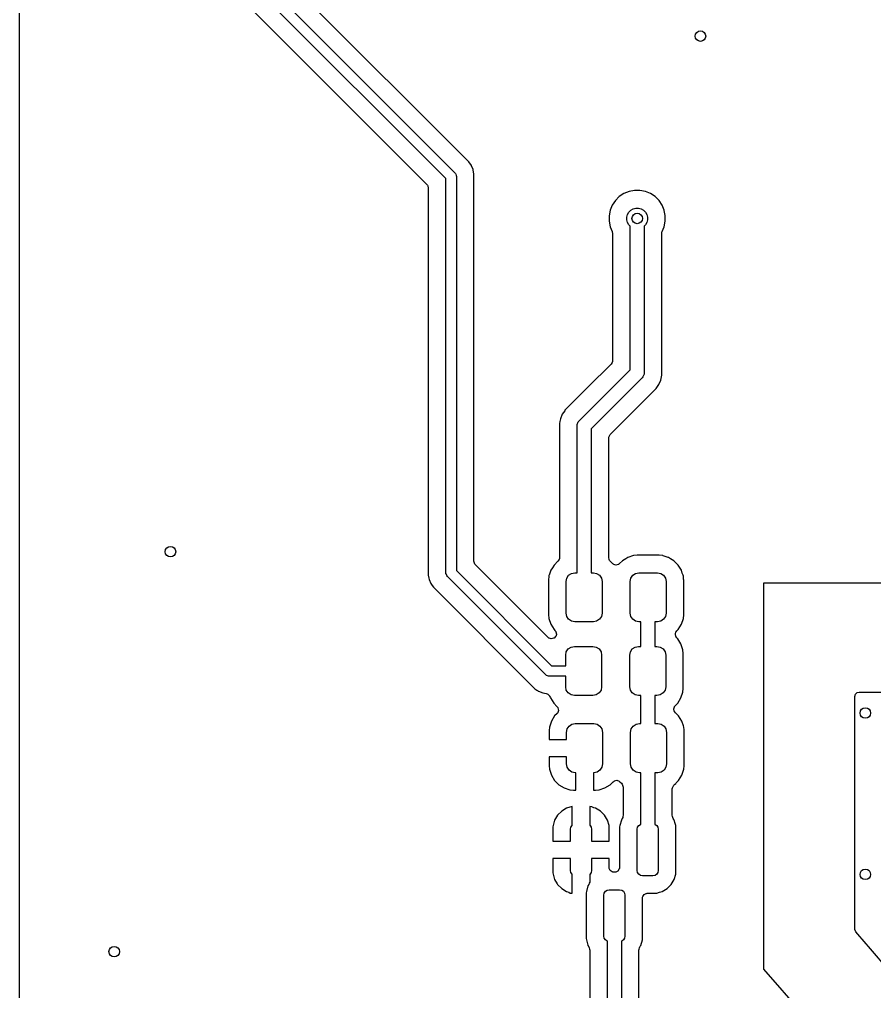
# Model space of a CAD drawing. Header units: inches. Extents: x -1.73 to 1.75, y 0.02 to 4.69.
# Drawn here: x -1.386 to -0.427, y 1.183 to 2.275 of the extents above; entities that cross this region are included whole.
import ezdxf

# ---------------------------------------------------------------- set-up
doc = ezdxf.new("R2010")
doc.units = ezdxf.units.IN
doc.header["$MEASUREMENT"] = 0
doc.layers.add('BLACK', color=250, linetype='CONTINUOUS')

msp = doc.modelspace()

# ---------------------------------------------------------------- linework, layer by layer
at = {"layer": 'BLACK', "linetype": 'CONTINUOUS'}
for p, q in [((-1.3858, 1.437), (-1.3858, 3.6822)), ((-0.8817, 2.1148), (-1.2441, 2.4772)), ((-1.2657, 2.471), (-0.8974, 2.1026)), ((-0.9075, 2.096), (-1.2758, 2.4643)), ((-1.2915, 2.4522), (-0.9291, 2.0897)), ((-0.8789, 2.1106), (-0.8817, 2.1148)), ((-0.8817, 2.1148), (-0.8817, 2.1148)), ((-0.8789, 2.1105), (-0.8789, 2.1106)), ((-0.8788, 2.1104), (-0.8789, 2.1105)), ((-0.877, 2.1061), (-0.8788, 2.1104)), ((-0.877, 2.1059), (-0.877, 2.1061)), ((-0.876, 2.1009), (-0.877, 2.1059)), ((-0.9075, 1.6535), (-0.9075, 2.096)), ((-0.8974, 2.1026), (-0.8967, 2.1017)), ((-0.8967, 2.1017), (-0.8963, 2.1008)), ((-0.8963, 2.1008), (-0.8958, 2.0996)), ((-0.8958, 2.0996), (-0.8957, 2.0984)), ((-0.8957, 2.0984), (-0.8957, 1.656)), ((-0.876, 1.6666), (-0.876, 2.1009)), ((-0.9291, 2.0897), (-0.9283, 2.0886)), ((-0.9283, 2.0886), (-0.9278, 2.0877)), ((-0.9278, 2.0877), (-0.9272, 2.0854)), ((-0.9272, 2.0854), (-0.9272, 1.651)), ((-0.713, 2.0757), (-0.7174, 2.0713)), ((-0.7078, 2.0791), (-0.713, 2.0757)), ((-0.713, 2.0757), (-0.713, 2.0757)), ((-0.713, 2.0757), (-0.713, 2.0757)), ((-0.7021, 2.0815), (-0.7078, 2.0791)), ((-0.7078, 2.0791), (-0.7078, 2.0791)), ((-0.7078, 2.0791), (-0.7078, 2.0791)), ((-0.696, 2.0827), (-0.7021, 2.0815)), ((-0.7021, 2.0815), (-0.7021, 2.0815)), ((-0.6898, 2.0827), (-0.696, 2.0827)), ((-0.696, 2.0827), (-0.696, 2.0827)), ((-0.696, 2.0827), (-0.696, 2.0827)), ((-0.6837, 2.0815), (-0.6898, 2.0827)), ((-0.6898, 2.0827), (-0.6898, 2.0827)), ((-0.6898, 2.0827), (-0.6898, 2.0827)), ((-0.678, 2.0791), (-0.6837, 2.0815)), ((-0.6837, 2.0815), (-0.6837, 2.0815)), ((-0.6728, 2.0757), (-0.678, 2.0791)), ((-0.678, 2.0791), (-0.678, 2.0791)), ((-0.678, 2.0791), (-0.678, 2.0791)), ((-0.678, 2.0791), (-0.678, 2.0791)), ((-0.678, 2.0791), (-0.678, 2.0791)), ((-0.6684, 2.0713), (-0.6728, 2.0757)), ((-0.6728, 2.0757), (-0.6728, 2.0757)), ((-0.6728, 2.0757), (-0.6728, 2.0757)), ((-0.7208, 2.0661), (-0.7232, 2.0604)), ((-0.7174, 2.0713), (-0.7208, 2.0661)), ((-0.7208, 2.0661), (-0.7208, 2.0661)), ((-0.7208, 2.0661), (-0.7208, 2.0661)), ((-0.7174, 2.0713), (-0.7174, 2.0713)), ((-0.7174, 2.0713), (-0.7174, 2.0713)), ((-0.6974, 2.0621), (-0.6945, 2.0629)), ((-0.6945, 2.0629), (-0.6914, 2.0629)), ((-0.6914, 2.0629), (-0.6884, 2.0621)), ((-0.665, 2.0661), (-0.6684, 2.0713)), ((-0.6684, 2.0713), (-0.6684, 2.0713)), ((-0.6684, 2.0713), (-0.6684, 2.0713)), ((-0.6626, 2.0604), (-0.665, 2.0661)), ((-0.665, 2.0661), (-0.665, 2.0661)), ((-0.7232, 2.0604), (-0.7244, 2.0543)), ((-0.7244, 2.0543), (-0.7244, 2.0543)), ((-0.7244, 2.0543), (-0.7244, 2.0481)), ((-0.7232, 2.0604), (-0.7232, 2.0604)), ((-0.7046, 2.0527), (-0.7038, 2.0557)), ((-0.7046, 2.0496), (-0.7046, 2.0527)), ((-0.7038, 2.0557), (-0.7023, 2.0584)), ((-0.7023, 2.0584), (-0.7001, 2.0606)), ((-0.7001, 2.0606), (-0.6974, 2.0621)), ((-0.6884, 2.0621), (-0.6857, 2.0606)), ((-0.6857, 2.0606), (-0.6835, 2.0584)), ((-0.6835, 2.0584), (-0.682, 2.0557)), ((-0.682, 2.0557), (-0.6812, 2.0527)), ((-0.6812, 2.0527), (-0.6812, 2.0496)), ((-0.6626, 2.0603), (-0.6626, 2.0604)), ((-0.6626, 2.0604), (-0.6626, 2.0604)), ((-0.6626, 2.0604), (-0.6626, 2.0604)), ((-0.6626, 2.0604), (-0.6626, 2.0604)), ((-0.6626, 2.0602), (-0.6626, 2.0603)), ((-0.6614, 2.0544), (-0.6626, 2.0602)), ((-0.6614, 2.0543), (-0.6614, 2.0544)), ((-0.6614, 2.0481), (-0.6614, 2.0543)), ((-0.7244, 2.0481), (-0.7244, 2.0481)), ((-0.7244, 2.0481), (-0.7244, 2.0481)), ((-0.7244, 2.0481), (-0.7232, 2.042)), ((-0.7232, 2.042), (-0.7232, 2.042)), ((-0.7232, 2.042), (-0.721, 2.0367)), ((-0.7038, 2.0467), (-0.7046, 2.0496)), ((-0.7023, 2.044), (-0.7038, 2.0467)), ((-0.7008, 2.0425), (-0.7023, 2.044)), ((-0.7008, 1.8812), (-0.7008, 2.0425)), ((-0.6835, 2.044), (-0.685, 2.0425)), ((-0.685, 2.0425), (-0.685, 1.878)), ((-0.682, 2.0467), (-0.6835, 2.044)), ((-0.6812, 2.0496), (-0.682, 2.0467)), ((-0.6648, 2.0367), (-0.6627, 2.0418)), ((-0.6627, 2.0418), (-0.6626, 2.0419)), ((-0.6626, 2.042), (-0.6614, 2.0481)), ((-0.6626, 2.0419), (-0.6626, 2.042)), ((-0.6626, 2.042), (-0.6626, 2.042)), ((-0.6626, 2.042), (-0.6626, 2.042)), ((-0.6614, 2.0481), (-0.6614, 2.0481)), ((-0.721, 2.0367), (-0.7208, 2.0358)), ((-0.7208, 2.0358), (-0.7206, 2.0349)), ((-0.7206, 2.0349), (-0.7205, 2.034)), ((-0.7205, 2.034), (-0.7205, 1.8921)), ((-0.6653, 2.034), (-0.6652, 2.0349)), ((-0.6653, 1.8807), (-0.6653, 2.034)), ((-0.6652, 2.0349), (-0.6651, 2.0358)), ((-0.6651, 2.0358), (-0.6648, 2.0367)), ((-0.7222, 1.8877), (-0.7481, 1.8618)), ((-0.721, 1.8897), (-0.7222, 1.8877)), ((-0.7207, 1.8907), (-0.721, 1.8897)), ((-0.7205, 1.8921), (-0.7207, 1.8907)), ((-0.758, 1.824), (-0.7008, 1.8812)), ((-0.685, 1.878), (-0.6852, 1.8764)), ((-0.6653, 1.8752), (-0.6653, 1.8807)), ((-0.6873, 1.8724), (-0.7446, 1.8151)), ((-0.6864, 1.8736), (-0.6873, 1.8724)), ((-0.6852, 1.8764), (-0.6864, 1.8736)), ((-0.6685, 1.8649), (-0.6664, 1.8699)), ((-0.6664, 1.8699), (-0.6653, 1.8752)), ((-0.7481, 1.8618), (-0.7739, 1.836)), ((-0.7232, 1.8087), (-0.6715, 1.8604)), ((-0.6715, 1.8604), (-0.6685, 1.8649)), ((-0.6715, 1.8604), (-0.6715, 1.8604)), ((-0.7742, 1.8354), (-0.7769, 1.8315)), ((-0.7739, 1.836), (-0.7742, 1.8354)), ((-0.7739, 1.836), (-0.7739, 1.836)), ((-0.7796, 1.8232), (-0.78, 1.8211)), ((-0.779, 1.8263), (-0.7796, 1.8232)), ((-0.7796, 1.8232), (-0.7796, 1.8232)), ((-0.7769, 1.8315), (-0.779, 1.8264)), ((-0.779, 1.8264), (-0.779, 1.8264)), ((-0.779, 1.8264), (-0.779, 1.8263)), ((-0.7769, 1.8315), (-0.7769, 1.8315)), ((-0.7602, 1.8199), (-0.759, 1.8228)), ((-0.759, 1.8228), (-0.758, 1.824)), ((-0.78, 1.8211), (-0.78, 1.671)), ((-0.7603, 1.8184), (-0.7602, 1.8199)), ((-0.7603, 1.6535), (-0.7603, 1.8184)), ((-0.7446, 1.8151), (-0.7446, 1.6535)), ((-0.7249, 1.8043), (-0.7247, 1.8056)), ((-0.7249, 1.6707), (-0.7249, 1.8043)), ((-0.7247, 1.8056), (-0.7244, 1.8066)), ((-0.7244, 1.8066), (-0.7232, 1.8087)), ((-0.7802, 1.6696), (-0.7805, 1.6686)), ((-0.78, 1.671), (-0.7802, 1.6696)), ((-0.7243, 1.6683), (-0.7249, 1.6707)), ((-0.7035, 1.6707), (-0.7058, 1.6692)), ((-0.697, 1.6728), (-0.7035, 1.6707)), ((-0.7035, 1.6707), (-0.7035, 1.6707)), ((-0.7035, 1.6707), (-0.7035, 1.6707)), ((-0.6929, 1.6732), (-0.697, 1.6728)), ((-0.697, 1.6728), (-0.697, 1.6728)), ((-0.697, 1.6728), (-0.697, 1.6728)), ((-0.6683, 1.6732), (-0.6929, 1.6732)), ((-0.6929, 1.6732), (-0.6929, 1.6732)), ((-0.6929, 1.6732), (-0.6929, 1.6732)), ((-0.6929, 1.6732), (-0.6929, 1.6732)), ((-0.6643, 1.6728), (-0.6683, 1.6732)), ((-0.6683, 1.6732), (-0.6683, 1.6732)), ((-0.664, 1.6728), (-0.6643, 1.6728)), ((-0.6639, 1.6727), (-0.664, 1.6728)), ((-0.6581, 1.6708), (-0.6639, 1.6727)), ((-0.6577, 1.6707), (-0.6581, 1.6708)), ((-0.6581, 1.6708), (-0.6581, 1.6708)), ((-0.6581, 1.6708), (-0.6581, 1.6708)), ((-0.6555, 1.6693), (-0.6577, 1.6707)), ((-0.6577, 1.6707), (-0.6577, 1.6707)), ((-0.8754, 1.6642), (-0.876, 1.6666)), ((-0.8749, 1.6633), (-0.8754, 1.6642)), ((-0.874, 1.6622), (-0.8749, 1.6633)), ((-0.7928, 1.581), (-0.874, 1.6622)), ((-0.788, 1.6591), (-0.7897, 1.6563)), ((-0.7861, 1.6622), (-0.788, 1.6591)), ((-0.7818, 1.6665), (-0.7861, 1.6622)), ((-0.7805, 1.6686), (-0.7818, 1.6665)), ((-0.7238, 1.6674), (-0.7243, 1.6683)), ((-0.723, 1.6663), (-0.7238, 1.6674)), ((-0.7204, 1.6637), (-0.723, 1.6663)), ((-0.7195, 1.6631), (-0.7204, 1.6637)), ((-0.7193, 1.6629), (-0.7195, 1.6631)), ((-0.717, 1.6621), (-0.7193, 1.6629)), ((-0.7169, 1.6621), (-0.717, 1.6621)), ((-0.7142, 1.6627), (-0.7169, 1.6621)), ((-0.7137, 1.663), (-0.7142, 1.6627)), ((-0.7126, 1.6638), (-0.7137, 1.663)), ((-0.7094, 1.667), (-0.7126, 1.6638)), ((-0.7058, 1.6692), (-0.7094, 1.667)), ((-0.6518, 1.667), (-0.6555, 1.6693)), ((-0.6555, 1.6693), (-0.6555, 1.6693)), ((-0.6555, 1.6693), (-0.6555, 1.6693)), ((-0.6469, 1.6622), (-0.6518, 1.667)), ((-0.6433, 1.6563), (-0.6469, 1.6622)), ((-0.9272, 1.651), (-0.9265, 1.6476)), ((-0.9265, 1.6476), (-0.9265, 1.6476)), ((-0.9265, 1.6476), (-0.9265, 1.6476)), ((-0.9265, 1.6476), (-0.9262, 1.6461)), ((-0.9074, 1.6524), (-0.9075, 1.6535)), ((-0.9073, 1.6522), (-0.9074, 1.6524)), ((-0.9065, 1.6503), (-0.9073, 1.6522)), ((-0.9058, 1.6494), (-0.9065, 1.6503)), ((-0.7955, 1.5391), (-0.9058, 1.6494)), ((-0.8957, 1.656), (-0.7889, 1.5492)), ((-0.792, 1.6495), (-0.7923, 1.6457)), ((-0.7919, 1.6496), (-0.792, 1.6495)), ((-0.7915, 1.6509), (-0.7919, 1.6504)), ((-0.7919, 1.6504), (-0.7919, 1.6499)), ((-0.7919, 1.6499), (-0.7919, 1.6496)), ((-0.7905, 1.6542), (-0.7915, 1.6509)), ((-0.7898, 1.6563), (-0.7905, 1.6542)), ((-0.7905, 1.6542), (-0.7905, 1.6542)), ((-0.7897, 1.6563), (-0.7898, 1.6563)), ((-0.7898, 1.6563), (-0.7898, 1.6563)), ((-0.7719, 1.6475), (-0.7698, 1.6507)), ((-0.7698, 1.6507), (-0.7666, 1.6528)), ((-0.7666, 1.6528), (-0.7628, 1.6535)), ((-0.7628, 1.6535), (-0.7603, 1.6535)), ((-0.7446, 1.6535), (-0.7421, 1.6535)), ((-0.7421, 1.6535), (-0.7384, 1.6528)), ((-0.7384, 1.6528), (-0.7352, 1.6507)), ((-0.7352, 1.6507), (-0.733, 1.6475)), ((-0.7, 1.6475), (-0.6979, 1.6507)), ((-0.6979, 1.6507), (-0.6947, 1.6528)), ((-0.6947, 1.6528), (-0.6909, 1.6535)), ((-0.6909, 1.6535), (-0.6703, 1.6535)), ((-0.6703, 1.6535), (-0.6665, 1.6528)), ((-0.6665, 1.6528), (-0.6633, 1.6507)), ((-0.6633, 1.6507), (-0.6612, 1.6475)), ((-0.6423, 1.6532), (-0.6433, 1.6563)), ((-0.6415, 1.6507), (-0.6423, 1.6532)), ((-0.6411, 1.6497), (-0.6415, 1.6507)), ((-0.6408, 1.6461), (-0.6411, 1.6497)), ((-0.6411, 1.6497), (-0.6411, 1.6497)), ((-0.6411, 1.6497), (-0.6411, 1.6497)), ((-0.6411, 1.6497), (-0.6411, 1.6497)), ((-0.9262, 1.6461), (-0.9262, 1.6461)), ((-0.9262, 1.6461), (-0.9262, 1.6461)), ((-0.9262, 1.6461), (-0.9262, 1.6461)), ((-0.9262, 1.6461), (-0.9243, 1.6414)), ((-0.9243, 1.6414), (-0.9228, 1.6392)), ((-0.9228, 1.6392), (-0.9215, 1.6372)), ((-0.9215, 1.6372), (-0.9215, 1.6372)), ((-0.9215, 1.6372), (-0.8077, 1.5234)), ((-0.7923, 1.6457), (-0.7923, 1.6457)), ((-0.7923, 1.6457), (-0.7923, 1.6063)), ((-0.7726, 1.6437), (-0.7719, 1.6475)), ((-0.7726, 1.6083), (-0.7726, 1.6437)), ((-0.733, 1.6475), (-0.7323, 1.6437)), ((-0.7323, 1.6437), (-0.7323, 1.6083)), ((-0.7008, 1.6437), (-0.7, 1.6475)), ((-0.7008, 1.6083), (-0.7008, 1.6437)), ((-0.6612, 1.6475), (-0.6604, 1.6437)), ((-0.6604, 1.6437), (-0.6604, 1.6083)), ((-0.6407, 1.6457), (-0.6408, 1.6461)), ((-0.6408, 1.6461), (-0.6408, 1.6461)), ((-0.6408, 1.6461), (-0.6408, 1.6461)), ((-0.6407, 1.6063), (-0.6407, 1.6457)), ((0.0197, 1.6417), (-0.5512, 1.6417)), ((-0.5512, 1.6417), (-0.5512, 1.2087)), ((-0.7923, 1.6063), (-0.7923, 1.6063)), ((-0.7923, 1.6063), (-0.7923, 1.6063)), ((-0.7923, 1.6063), (-0.7919, 1.6024)), ((-0.7719, 1.6045), (-0.7726, 1.6083)), ((-0.7698, 1.6013), (-0.7719, 1.6045)), ((-0.733, 1.6045), (-0.7352, 1.6013)), ((-0.7323, 1.6083), (-0.733, 1.6045)), ((-0.7, 1.6045), (-0.7008, 1.6083)), ((-0.6979, 1.6013), (-0.7, 1.6045)), ((-0.6612, 1.6045), (-0.6633, 1.6013)), ((-0.6604, 1.6083), (-0.6612, 1.6045)), ((-0.6411, 1.6023), (-0.6407, 1.6063)), ((-0.7919, 1.6024), (-0.7919, 1.6023)), ((-0.7919, 1.6023), (-0.7919, 1.6023)), ((-0.7919, 1.6023), (-0.7898, 1.5957)), ((-0.7898, 1.5957), (-0.7898, 1.5957)), ((-0.7898, 1.5957), (-0.7861, 1.5898)), ((-0.7666, 1.5992), (-0.7698, 1.6013)), ((-0.7628, 1.5984), (-0.7666, 1.5992)), ((-0.7421, 1.5984), (-0.7628, 1.5984)), ((-0.7384, 1.5992), (-0.7421, 1.5984)), ((-0.7352, 1.6013), (-0.7384, 1.5992)), ((-0.6947, 1.5992), (-0.6979, 1.6013)), ((-0.6909, 1.5984), (-0.6947, 1.5992)), ((-0.689, 1.5984), (-0.6909, 1.5984)), ((-0.689, 1.5709), (-0.689, 1.5984)), ((-0.6703, 1.5984), (-0.6732, 1.5984)), ((-0.6732, 1.5984), (-0.6732, 1.5709)), ((-0.6665, 1.5992), (-0.6703, 1.5984)), ((-0.6633, 1.6013), (-0.6665, 1.5992)), ((-0.6469, 1.5898), (-0.6433, 1.5957)), ((-0.6433, 1.5957), (-0.6411, 1.6023)), ((-0.7861, 1.5898), (-0.7861, 1.5898)), ((-0.7861, 1.5898), (-0.7852, 1.5888)), ((-0.7852, 1.5888), (-0.7843, 1.5877)), ((-0.7842, 1.5821), (-0.7844, 1.5819)), ((-0.7843, 1.5877), (-0.784, 1.5872)), ((-0.7834, 1.5844), (-0.7842, 1.5821)), ((-0.784, 1.5872), (-0.7834, 1.5845)), ((-0.7834, 1.5845), (-0.7834, 1.5844)), ((-0.6501, 1.5849), (-0.6494, 1.5872)), ((-0.6501, 1.5848), (-0.6501, 1.5849)), ((-0.6495, 1.5821), (-0.6501, 1.5848)), ((-0.6494, 1.5872), (-0.6492, 1.5874)), ((-0.6492, 1.5874), (-0.6485, 1.5882)), ((-0.6485, 1.5882), (-0.6469, 1.5898)), ((-0.792, 1.5803), (-0.7928, 1.581)), ((-0.7917, 1.5801), (-0.792, 1.5803)), ((-0.7894, 1.5794), (-0.7917, 1.5801)), ((-0.7893, 1.5794), (-0.7894, 1.5794)), ((-0.7867, 1.58), (-0.7893, 1.5794)), ((-0.7861, 1.5803), (-0.7867, 1.58)), ((-0.7844, 1.5819), (-0.7861, 1.5803)), ((-0.6492, 1.5816), (-0.6495, 1.5821)), ((-0.6484, 1.5805), (-0.6492, 1.5816)), ((-0.6479, 1.58), (-0.6484, 1.5805)), ((-0.6474, 1.5795), (-0.6479, 1.58)), ((-0.6438, 1.5736), (-0.6474, 1.5795)), ((-0.6474, 1.5795), (-0.6474, 1.5795)), ((-0.6416, 1.567), (-0.6438, 1.5736)), ((-0.7731, 1.561), (-0.7724, 1.5648)), ((-0.7731, 1.5492), (-0.7731, 1.561)), ((-0.7724, 1.5648), (-0.7702, 1.568)), ((-0.7702, 1.568), (-0.7671, 1.5701)), ((-0.7671, 1.5701), (-0.7633, 1.5709)), ((-0.7633, 1.5709), (-0.7426, 1.5709)), ((-0.7426, 1.5709), (-0.7389, 1.5701)), ((-0.7389, 1.5701), (-0.7357, 1.568)), ((-0.7357, 1.568), (-0.7335, 1.5648)), ((-0.7335, 1.5648), (-0.7328, 1.561)), ((-0.7328, 1.561), (-0.7328, 1.5256)), ((-0.7013, 1.561), (-0.7005, 1.5648)), ((-0.7013, 1.5256), (-0.7013, 1.561)), ((-0.7005, 1.5648), (-0.6984, 1.568)), ((-0.6984, 1.568), (-0.6952, 1.5701)), ((-0.6952, 1.5701), (-0.6914, 1.5709)), ((-0.6914, 1.5709), (-0.689, 1.5709)), ((-0.6732, 1.5709), (-0.6708, 1.5709)), ((-0.6708, 1.5709), (-0.667, 1.5701)), ((-0.667, 1.5701), (-0.6638, 1.568)), ((-0.6638, 1.568), (-0.6617, 1.5648)), ((-0.6617, 1.5648), (-0.6609, 1.561)), ((-0.6609, 1.561), (-0.6609, 1.5256)), ((-0.6412, 1.563), (-0.6416, 1.567)), ((-0.6412, 1.5236), (-0.6412, 1.563)), ((-0.7946, 1.5384), (-0.7955, 1.5391)), ((-0.7889, 1.5492), (-0.7731, 1.5492)), ((-0.7934, 1.5379), (-0.7946, 1.5384)), ((-0.7925, 1.5375), (-0.7934, 1.5379)), ((-0.7913, 1.5374), (-0.7925, 1.5375)), ((-0.7731, 1.5374), (-0.7913, 1.5374)), ((-0.7731, 1.5256), (-0.7731, 1.5374)), ((-0.8077, 1.5234), (-0.8077, 1.5234)), ((-0.8077, 1.5234), (-0.8053, 1.5219)), ((-0.8053, 1.5219), (-0.8047, 1.5214)), ((-0.8047, 1.5214), (-0.8047, 1.5214)), ((-0.8047, 1.5214), (-0.8038, 1.5208)), ((-0.8038, 1.5208), (-0.8038, 1.5208)), ((-0.8038, 1.5208), (-0.8038, 1.5208)), ((-0.8038, 1.5208), (-0.8035, 1.5206)), ((-0.8035, 1.5206), (-0.7988, 1.5187)), ((-0.7988, 1.5187), (-0.7951, 1.5179)), ((-0.7951, 1.5179), (-0.7938, 1.5175)), ((-0.7938, 1.5175), (-0.7932, 1.5171)), ((-0.7932, 1.5171), (-0.7913, 1.5154)), ((-0.7724, 1.5218), (-0.7731, 1.5256)), ((-0.7702, 1.5186), (-0.7724, 1.5218)), ((-0.7671, 1.5165), (-0.7702, 1.5186)), ((-0.7357, 1.5186), (-0.7389, 1.5165)), ((-0.7335, 1.5218), (-0.7357, 1.5186)), ((-0.7328, 1.5256), (-0.7335, 1.5218)), ((-0.7005, 1.5218), (-0.7013, 1.5256)), ((-0.6984, 1.5186), (-0.7005, 1.5218)), ((-0.6952, 1.5165), (-0.6984, 1.5186)), ((-0.6638, 1.5186), (-0.667, 1.5165)), ((-0.6617, 1.5218), (-0.6638, 1.5186)), ((-0.6609, 1.5256), (-0.6617, 1.5218)), ((-0.6438, 1.513), (-0.6416, 1.5196)), ((-0.6416, 1.5196), (-0.6412, 1.5236)), ((-0.4488, 1.5148), (-0.448, 1.5174)), ((-0.448, 1.5174), (-0.446, 1.5192)), ((-0.446, 1.5192), (-0.4439, 1.5197)), ((-0.4439, 1.5197), (-0.3662, 1.5197)), ((-0.7913, 1.5154), (-0.7911, 1.5151)), ((-0.7911, 1.5151), (-0.7906, 1.514)), ((-0.7906, 1.514), (-0.7902, 1.513)), ((-0.7902, 1.513), (-0.7902, 1.513)), ((-0.7902, 1.513), (-0.7866, 1.5071)), ((-0.7866, 1.5071), (-0.7866, 1.5071)), ((-0.7866, 1.5071), (-0.7829, 1.5034)), ((-0.7633, 1.5157), (-0.7671, 1.5165)), ((-0.7426, 1.5157), (-0.7633, 1.5157)), ((-0.7389, 1.5165), (-0.7426, 1.5157)), ((-0.6914, 1.5157), (-0.6952, 1.5165)), ((-0.689, 1.5157), (-0.6914, 1.5157)), ((-0.689, 1.4843), (-0.689, 1.5157)), ((-0.6708, 1.5157), (-0.6732, 1.5157)), ((-0.6732, 1.5157), (-0.6732, 1.4843)), ((-0.667, 1.5165), (-0.6708, 1.5157)), ((-0.6493, 1.5053), (-0.6474, 1.5071)), ((-0.6474, 1.5071), (-0.6438, 1.513)), ((-0.4488, 1.4566), (-0.4488, 1.5148)), ((-0.7828, 1.4957), (-0.7856, 1.4928)), ((-0.7829, 1.5034), (-0.7821, 1.5023)), ((-0.7821, 1.4965), (-0.7828, 1.4957)), ((-0.7821, 1.5023), (-0.7818, 1.5018)), ((-0.782, 1.4967), (-0.7821, 1.4965)), ((-0.7812, 1.499), (-0.782, 1.4967)), ((-0.7818, 1.5018), (-0.7812, 1.4991)), ((-0.7812, 1.4991), (-0.7812, 1.499)), ((-0.6518, 1.501), (-0.6511, 1.5032)), ((-0.6518, 1.5009), (-0.6518, 1.501)), ((-0.6513, 1.4982), (-0.6518, 1.5009)), ((-0.651, 1.4977), (-0.6513, 1.4982)), ((-0.6511, 1.5032), (-0.6509, 1.5035)), ((-0.6501, 1.4965), (-0.651, 1.4977)), ((-0.6509, 1.5035), (-0.6503, 1.5043)), ((-0.6503, 1.5043), (-0.6493, 1.5053)), ((-0.6464, 1.4929), (-0.6501, 1.4965)), ((-0.7892, 1.487), (-0.7914, 1.4804)), ((-0.7856, 1.4928), (-0.7892, 1.487)), ((-0.7892, 1.487), (-0.7892, 1.487)), ((-0.7661, 1.4835), (-0.7623, 1.4843)), ((-0.7623, 1.4843), (-0.7416, 1.4843)), ((-0.7416, 1.4843), (-0.7379, 1.4835)), ((-0.6942, 1.4835), (-0.6905, 1.4843)), ((-0.6905, 1.4843), (-0.689, 1.4843)), ((-0.6732, 1.4843), (-0.6698, 1.4843)), ((-0.6698, 1.4843), (-0.666, 1.4835)), ((-0.6428, 1.487), (-0.6464, 1.4929)), ((-0.6411, 1.4818), (-0.6428, 1.487)), ((-0.7914, 1.4804), (-0.7918, 1.4764)), ((-0.7918, 1.4764), (-0.7918, 1.4764)), ((-0.7918, 1.4764), (-0.7918, 1.4665)), ((-0.7914, 1.4804), (-0.7914, 1.4804)), ((-0.7721, 1.4744), (-0.7714, 1.4782)), ((-0.7721, 1.4665), (-0.7721, 1.4744)), ((-0.7714, 1.4782), (-0.7693, 1.4814)), ((-0.7693, 1.4814), (-0.7661, 1.4835)), ((-0.7379, 1.4835), (-0.7347, 1.4814)), ((-0.7347, 1.4814), (-0.7325, 1.4782)), ((-0.7325, 1.4782), (-0.7318, 1.4744)), ((-0.7318, 1.4744), (-0.7318, 1.439)), ((-0.7003, 1.4744), (-0.6995, 1.4782)), ((-0.7003, 1.439), (-0.7003, 1.4744)), ((-0.6995, 1.4782), (-0.6974, 1.4814)), ((-0.6974, 1.4814), (-0.6942, 1.4835)), ((-0.666, 1.4835), (-0.6628, 1.4814)), ((-0.6628, 1.4814), (-0.6607, 1.4782)), ((-0.6607, 1.4782), (-0.6599, 1.4744)), ((-0.6599, 1.4744), (-0.6599, 1.439)), ((-0.6407, 1.4804), (-0.6411, 1.4818)), ((-0.6407, 1.4804), (-0.6407, 1.4804)), ((-0.6407, 1.4804), (-0.6407, 1.4804)), ((-0.6403, 1.4771), (-0.6407, 1.4804)), ((-0.6407, 1.4804), (-0.6407, 1.4804)), ((-0.6407, 1.4804), (-0.6407, 1.4804)), ((-0.6407, 1.4804), (-0.6407, 1.4804)), ((-0.6407, 1.4804), (-0.6407, 1.4804)), ((-0.6402, 1.4764), (-0.6403, 1.4771)), ((-0.6403, 1.4771), (-0.6403, 1.4771)), ((-0.6402, 1.437), (-0.6402, 1.4764)), ((-0.7918, 1.4665), (-0.7721, 1.4665)), ((-0.4488, 1.3582), (-0.4488, 1.4566)), ((-0.7721, 1.4469), (-0.7918, 1.4469)), ((-0.7918, 1.4469), (-0.7918, 1.437)), ((-0.7721, 1.439), (-0.7721, 1.4469)), ((-1.3858, 1.3682), (-1.3858, 1.437)), ((-0.7918, 1.437), (-0.7914, 1.433)), ((-0.7914, 1.433), (-0.7914, 1.433)), ((-0.7914, 1.433), (-0.7914, 1.433)), ((-0.7914, 1.433), (-0.7892, 1.4264)), ((-0.7714, 1.4352), (-0.7721, 1.439)), ((-0.7693, 1.432), (-0.7714, 1.4352)), ((-0.7661, 1.4299), (-0.7693, 1.432)), ((-0.7623, 1.4291), (-0.7661, 1.4299)), ((-0.7379, 1.4299), (-0.7416, 1.4291)), ((-0.7347, 1.432), (-0.7379, 1.4299)), ((-0.7325, 1.4352), (-0.7347, 1.432)), ((-0.7318, 1.439), (-0.7325, 1.4352)), ((-0.6995, 1.4352), (-0.7003, 1.439)), ((-0.6974, 1.432), (-0.6995, 1.4352)), ((-0.6942, 1.4299), (-0.6974, 1.432)), ((-0.6905, 1.4291), (-0.6942, 1.4299)), ((-0.666, 1.4299), (-0.6698, 1.4291)), ((-0.6628, 1.432), (-0.666, 1.4299)), ((-0.6607, 1.4352), (-0.6628, 1.432)), ((-0.6599, 1.439), (-0.6607, 1.4352)), ((-0.6428, 1.4264), (-0.6407, 1.433)), ((-0.6407, 1.433), (-0.6402, 1.437)), ((-0.7892, 1.4264), (-0.7892, 1.4264)), ((-0.7892, 1.4264), (-0.7856, 1.4205)), ((-0.7856, 1.4205), (-0.7807, 1.4157)), ((-0.7618, 1.4291), (-0.7623, 1.4291)), ((-0.7618, 1.4094), (-0.7618, 1.4291)), ((-0.7416, 1.4291), (-0.7421, 1.4291)), ((-0.7421, 1.4291), (-0.7421, 1.4094)), ((-0.7232, 1.4157), (-0.72, 1.4188)), ((-0.72, 1.4188), (-0.7189, 1.4197)), ((-0.7189, 1.4197), (-0.7184, 1.42)), ((-0.7184, 1.42), (-0.7157, 1.4206)), ((-0.7157, 1.4206), (-0.7156, 1.4206)), ((-0.7156, 1.4206), (-0.7133, 1.4198)), ((-0.7133, 1.4198), (-0.713, 1.4196)), ((-0.713, 1.4196), (-0.7122, 1.419)), ((-0.7122, 1.419), (-0.7106, 1.4173)), ((-0.689, 1.4291), (-0.6905, 1.4291)), ((-0.689, 1.3712), (-0.689, 1.4291)), ((-0.6698, 1.4291), (-0.6732, 1.4291)), ((-0.6732, 1.4291), (-0.6732, 1.3712)), ((-0.6492, 1.4178), (-0.6464, 1.4205)), ((-0.6464, 1.4205), (-0.6428, 1.4264)), ((-0.7807, 1.4157), (-0.7749, 1.412)), ((-0.7749, 1.412), (-0.7749, 1.412)), ((-0.7749, 1.412), (-0.7683, 1.4099)), ((-0.7683, 1.4099), (-0.7683, 1.4099)), ((-0.7683, 1.4099), (-0.7683, 1.4099)), ((-0.7683, 1.4099), (-0.7683, 1.4099)), ((-0.7683, 1.4099), (-0.7643, 1.4094)), ((-0.7643, 1.4094), (-0.7618, 1.4094)), ((-0.7618, 1.4094), (-0.7618, 1.4094)), ((-0.7421, 1.4094), (-0.7397, 1.4094)), ((-0.7397, 1.4094), (-0.7356, 1.4099)), ((-0.7397, 1.4094), (-0.7397, 1.4094)), ((-0.7397, 1.4094), (-0.7397, 1.4094)), ((-0.7356, 1.4099), (-0.7291, 1.412)), ((-0.7291, 1.412), (-0.7232, 1.4157)), ((-0.7291, 1.412), (-0.7291, 1.412)), ((-0.7106, 1.4173), (-0.7098, 1.4162)), ((-0.7098, 1.4162), (-0.7093, 1.4153)), ((-0.7093, 1.4153), (-0.7087, 1.413)), ((-0.7087, 1.413), (-0.7087, 1.3813)), ((-0.6535, 1.4109), (-0.6533, 1.4122)), ((-0.6535, 1.3813), (-0.6535, 1.4109)), ((-0.6533, 1.4122), (-0.6531, 1.413)), ((-0.6531, 1.413), (-0.6518, 1.4151)), ((-0.6518, 1.4151), (-0.6513, 1.4157)), ((-0.6513, 1.4157), (-0.6509, 1.416)), ((-0.6509, 1.416), (-0.6496, 1.417)), ((-0.6496, 1.417), (-0.6492, 1.4178)), ((-0.7776, 1.386), (-0.7822, 1.3815)), ((-0.7721, 1.3893), (-0.7776, 1.386)), ((-0.7776, 1.386), (-0.7776, 1.386)), ((-0.7776, 1.386), (-0.7776, 1.386)), ((-0.7658, 1.3911), (-0.7721, 1.3893)), ((-0.7721, 1.3893), (-0.7721, 1.3893)), ((-0.7721, 1.3893), (-0.7721, 1.3893)), ((-0.7657, 1.3911), (-0.7658, 1.3911)), ((-0.7658, 1.3911), (-0.7658, 1.3911)), ((-0.7657, 1.37), (-0.7657, 1.3911)), ((-0.7437, 1.3909), (-0.7461, 1.3911)), ((-0.7461, 1.3911), (-0.7461, 1.37)), ((-0.7423, 1.3901), (-0.7437, 1.3909)), ((-0.7414, 1.3898), (-0.7423, 1.3901)), ((-0.7398, 1.3893), (-0.7414, 1.3898)), ((-0.7342, 1.386), (-0.7398, 1.3893)), ((-0.7398, 1.3893), (-0.7398, 1.3893)), ((-0.7398, 1.3893), (-0.7398, 1.3893)), ((-0.7296, 1.3815), (-0.7342, 1.386)), ((-0.7342, 1.386), (-0.7342, 1.386)), ((-0.7342, 1.386), (-0.7342, 1.386)), ((-0.7855, 1.3759), (-0.7873, 1.3697)), ((-0.7822, 1.3815), (-0.7855, 1.3759)), ((-0.7855, 1.3759), (-0.7855, 1.3759)), ((-0.7855, 1.3759), (-0.7855, 1.3759)), ((-0.7822, 1.3815), (-0.7822, 1.3815)), ((-0.7822, 1.3815), (-0.7822, 1.3815)), ((-0.7263, 1.3759), (-0.7296, 1.3815)), ((-0.7296, 1.3815), (-0.7296, 1.3815)), ((-0.7296, 1.3815), (-0.7296, 1.3815)), ((-0.7245, 1.3697), (-0.7263, 1.3759)), ((-0.7263, 1.3759), (-0.7263, 1.3759)), ((-0.7263, 1.3759), (-0.7263, 1.3759)), ((-0.7263, 1.3759), (-0.7263, 1.3759)), ((-0.7263, 1.3759), (-0.7263, 1.3759)), ((-0.7107, 1.3759), (-0.7125, 1.3697)), ((-0.7097, 1.3776), (-0.7107, 1.3759)), ((-0.7107, 1.3759), (-0.7107, 1.3759)), ((-0.7107, 1.3759), (-0.7107, 1.3759)), ((-0.7092, 1.3788), (-0.7097, 1.3776)), ((-0.7089, 1.38), (-0.7092, 1.3788)), ((-0.7087, 1.3813), (-0.7089, 1.38)), ((-0.6534, 1.38), (-0.6535, 1.3813)), ((-0.653, 1.3788), (-0.6534, 1.38)), ((-0.6525, 1.3776), (-0.653, 1.3788)), ((-0.6519, 1.3765), (-0.6525, 1.3776)), ((-0.6515, 1.3759), (-0.6519, 1.3765)), ((-0.6515, 1.3758), (-0.6515, 1.3759)), ((-0.6515, 1.3759), (-0.6515, 1.3759)), ((-0.6515, 1.3759), (-0.6515, 1.3759)), ((-0.6504, 1.372), (-0.6515, 1.3758)), ((-1.3858, 1.3168), (-1.3858, 1.3682)), ((-0.7873, 1.3697), (-0.7874, 1.3682)), ((-0.7874, 1.3682), (-0.7874, 1.3682)), ((-0.7874, 1.3682), (-0.7874, 1.3524)), ((-0.7873, 1.3697), (-0.7873, 1.3697)), ((-0.7873, 1.3697), (-0.7873, 1.3697)), ((-0.7677, 1.3656), (-0.7673, 1.3679)), ((-0.7677, 1.3524), (-0.7677, 1.3656)), ((-0.7673, 1.3679), (-0.766, 1.3698)), ((-0.766, 1.3698), (-0.7657, 1.37)), ((-0.7461, 1.37), (-0.7458, 1.3698)), ((-0.7458, 1.3698), (-0.7445, 1.3679)), ((-0.7445, 1.3679), (-0.7441, 1.3656)), ((-0.7441, 1.3656), (-0.7441, 1.3524)), ((-0.7244, 1.3682), (-0.7245, 1.3697)), ((-0.7245, 1.3697), (-0.7245, 1.3697)), ((-0.7245, 1.3697), (-0.7245, 1.3697)), ((-0.7244, 1.3524), (-0.7244, 1.3682)), ((-0.7244, 1.3682), (-0.7244, 1.3682)), ((-0.7125, 1.3697), (-0.7126, 1.3682)), ((-0.7126, 1.3682), (-0.7126, 1.323)), ((-0.7125, 1.3697), (-0.7125, 1.3697)), ((-0.7125, 1.3697), (-0.7125, 1.3697)), ((-0.7125, 1.3697), (-0.7125, 1.3697)), ((-0.6929, 1.3656), (-0.6925, 1.3679)), ((-0.6929, 1.3194), (-0.6929, 1.3656)), ((-0.6925, 1.3679), (-0.6912, 1.3698)), ((-0.6912, 1.3698), (-0.6893, 1.3711)), ((-0.6893, 1.3711), (-0.689, 1.3712)), ((-0.6732, 1.3712), (-0.6729, 1.3711)), ((-0.6729, 1.3711), (-0.671, 1.3698)), ((-0.671, 1.3698), (-0.6697, 1.3679)), ((-0.6697, 1.3679), (-0.6693, 1.3656)), ((-0.6693, 1.3656), (-0.6693, 1.3194)), ((-0.6497, 1.3697), (-0.6504, 1.372)), ((-0.6496, 1.3682), (-0.6497, 1.3697)), ((-0.6496, 1.3168), (-0.6496, 1.3682)), ((-0.4488, 1.2538), (-0.4488, 1.3582)), ((-0.7874, 1.3524), (-0.7677, 1.3524)), ((-0.7441, 1.3524), (-0.7244, 1.3524)), ((-0.7677, 1.3327), (-0.7874, 1.3327)), ((-0.7874, 1.3327), (-0.7874, 1.3168)), ((-0.7677, 1.3194), (-0.7677, 1.3327)), ((-0.7244, 1.3327), (-0.7441, 1.3327)), ((-0.7441, 1.3327), (-0.7441, 1.3194)), ((-0.7244, 1.3228), (-0.7244, 1.3327)), ((-0.7243, 1.3218), (-0.7244, 1.3228)), ((-0.7242, 1.3215), (-0.7243, 1.3218)), ((-0.7232, 1.3194), (-0.7242, 1.3215)), ((-0.713, 1.3211), (-0.7145, 1.3187)), ((-0.7128, 1.3216), (-0.713, 1.3211)), ((-0.7126, 1.323), (-0.7128, 1.3216)), ((-1.3858, 1.1251), (-1.3858, 1.3168)), ((-0.7874, 1.3168), (-0.7873, 1.3154)), ((-0.7873, 1.3154), (-0.7873, 1.3154)), ((-0.7873, 1.3154), (-0.7873, 1.3154)), ((-0.7873, 1.3154), (-0.7855, 1.3091)), ((-0.7673, 1.3171), (-0.7677, 1.3194)), ((-0.766, 1.3152), (-0.7673, 1.3171)), ((-0.7657, 1.3151), (-0.766, 1.3152)), ((-0.7657, 1.2939), (-0.7657, 1.3151)), ((-0.7458, 1.3152), (-0.7461, 1.3151)), ((-0.7461, 1.3151), (-0.7461, 1.3075)), ((-0.7445, 1.3171), (-0.7458, 1.3152)), ((-0.7441, 1.3194), (-0.7445, 1.3171)), ((-0.7231, 1.3193), (-0.7232, 1.3194)), ((-0.7208, 1.3178), (-0.7231, 1.3193)), ((-0.7202, 1.3176), (-0.7208, 1.3178)), ((-0.7188, 1.3174), (-0.7202, 1.3176)), ((-0.718, 1.3174), (-0.7188, 1.3174)), ((-0.717, 1.3176), (-0.718, 1.3174)), ((-0.7167, 1.3176), (-0.717, 1.3176)), ((-0.7145, 1.3187), (-0.7167, 1.3176)), ((-0.7145, 1.3187), (-0.7145, 1.3187)), ((-0.6925, 1.3171), (-0.6929, 1.3194)), ((-0.6912, 1.3152), (-0.6925, 1.3171)), ((-0.6893, 1.3139), (-0.6912, 1.3152)), ((-0.687, 1.3135), (-0.6893, 1.3139)), ((-0.6752, 1.3135), (-0.687, 1.3135)), ((-0.6729, 1.3139), (-0.6752, 1.3135)), ((-0.671, 1.3152), (-0.6729, 1.3139)), ((-0.6697, 1.3171), (-0.671, 1.3152)), ((-0.6693, 1.3194), (-0.6697, 1.3171)), ((-0.6515, 1.3091), (-0.6497, 1.3154)), ((-0.6497, 1.3154), (-0.6496, 1.3168)), ((-0.7855, 1.3091), (-0.7855, 1.3091)), ((-0.7855, 1.3091), (-0.7855, 1.3091)), ((-0.7855, 1.3091), (-0.7827, 1.3044)), ((-0.7827, 1.3044), (-0.7822, 1.3036)), ((-0.7822, 1.3036), (-0.7822, 1.3036)), ((-0.7822, 1.3036), (-0.7776, 1.299)), ((-0.7776, 1.299), (-0.7776, 1.299)), ((-0.7776, 1.299), (-0.7721, 1.2957)), ((-0.7481, 1.302), (-0.7499, 1.2959)), ((-0.7471, 1.3038), (-0.7481, 1.3021)), ((-0.7481, 1.3021), (-0.7481, 1.302)), ((-0.7466, 1.305), (-0.7471, 1.3038)), ((-0.7462, 1.3062), (-0.7466, 1.305)), ((-0.7461, 1.3075), (-0.7462, 1.3062)), ((-0.6649, 1.2957), (-0.6594, 1.299)), ((-0.6594, 1.299), (-0.6548, 1.3036)), ((-0.6548, 1.3036), (-0.6515, 1.3091)), ((-0.7721, 1.2957), (-0.7695, 1.295)), ((-0.7695, 1.295), (-0.7681, 1.2941)), ((-0.7681, 1.2941), (-0.7658, 1.2939)), ((-0.7658, 1.2939), (-0.7658, 1.2939)), ((-0.7658, 1.2939), (-0.7658, 1.2939)), ((-0.7658, 1.2939), (-0.7657, 1.2939)), ((-0.7657, 1.2939), (-0.7657, 1.2939)), ((-0.7499, 1.2959), (-0.75, 1.2944)), ((-0.75, 1.2944), (-0.75, 1.243)), ((-0.7499, 1.2959), (-0.7499, 1.2959)), ((-0.7499, 1.2959), (-0.7499, 1.2959)), ((-0.7499, 1.2959), (-0.7499, 1.2959)), ((-0.7303, 1.2918), (-0.7299, 1.2941)), ((-0.7303, 1.2456), (-0.7303, 1.2918)), ((-0.7299, 1.2941), (-0.7286, 1.296)), ((-0.7286, 1.296), (-0.7267, 1.2973)), ((-0.7267, 1.2973), (-0.7244, 1.2977)), ((-0.7244, 1.2977), (-0.7126, 1.2977)), ((-0.7126, 1.2977), (-0.7103, 1.2973)), ((-0.7103, 1.2973), (-0.7084, 1.296)), ((-0.7084, 1.296), (-0.7071, 1.2941)), ((-0.7071, 1.2941), (-0.7067, 1.2918)), ((-0.7067, 1.2918), (-0.7067, 1.2456)), ((-0.687, 1.2882), (-0.6868, 1.2896)), ((-0.687, 1.243), (-0.687, 1.2882)), ((-0.6868, 1.2896), (-0.6866, 1.2902)), ((-0.6866, 1.2902), (-0.6851, 1.2925)), ((-0.6851, 1.2925), (-0.6829, 1.2936)), ((-0.6851, 1.2925), (-0.6851, 1.2925)), ((-0.6829, 1.2936), (-0.6826, 1.2937)), ((-0.6826, 1.2937), (-0.6816, 1.2938)), ((-0.6816, 1.2938), (-0.6726, 1.2938)), ((-0.6726, 1.2938), (-0.6713, 1.2939)), ((-0.6726, 1.2938), (-0.6726, 1.2938)), ((-0.6713, 1.2939), (-0.6712, 1.2939)), ((-0.6712, 1.2939), (-0.6712, 1.2939)), ((-0.6712, 1.2939), (-0.6712, 1.2939)), ((-0.6712, 1.2939), (-0.6711, 1.2939)), ((-0.6711, 1.2939), (-0.6708, 1.294)), ((-0.6708, 1.294), (-0.6707, 1.294)), ((-0.6707, 1.294), (-0.6678, 1.2949)), ((-0.6678, 1.2949), (-0.6649, 1.2957)), ((-0.7299, 1.2433), (-0.7303, 1.2456)), ((-0.7067, 1.2456), (-0.7071, 1.2433)), ((-0.4488, 1.2531), (-0.4488, 1.2538)), ((-0.4476, 1.2506), (-0.4488, 1.2531)), ((-0.4362, 1.2372), (-0.4476, 1.2506)), ((-0.75, 1.243), (-0.7499, 1.2415)), ((-0.7499, 1.2415), (-0.7499, 1.2415)), ((-0.7499, 1.2415), (-0.7499, 1.2415)), ((-0.7499, 1.2415), (-0.7499, 1.2415)), ((-0.7499, 1.2415), (-0.7482, 1.2356)), ((-0.7482, 1.2356), (-0.7481, 1.2353)), ((-0.7481, 1.2353), (-0.7481, 1.2353)), ((-0.7481, 1.2353), (-0.7471, 1.2336)), ((-0.7471, 1.2336), (-0.7466, 1.2324)), ((-0.7286, 1.2414), (-0.7299, 1.2433)), ((-0.7267, 1.2401), (-0.7286, 1.2414)), ((-0.7264, 1.2401), (-0.7267, 1.2401)), ((-0.7264, 1.0736), (-0.7264, 1.2401)), ((-0.7103, 1.2401), (-0.7106, 1.2401)), ((-0.7106, 1.2401), (-0.7106, 1.0741)), ((-0.7084, 1.2414), (-0.7103, 1.2401)), ((-0.7071, 1.2433), (-0.7084, 1.2414)), ((-0.6904, 1.2324), (-0.6899, 1.2336)), ((-0.6899, 1.2336), (-0.6895, 1.2343)), ((-0.6895, 1.2343), (-0.6889, 1.2353)), ((-0.6889, 1.2353), (-0.6871, 1.2415)), ((-0.6871, 1.2415), (-0.687, 1.243)), ((-0.4335, 1.2342), (-0.4362, 1.2372)), ((-0.409, 1.2055), (-0.4335, 1.2342)), ((-0.7466, 1.2324), (-0.7463, 1.2312)), ((-0.7463, 1.2312), (-0.7461, 1.2299)), ((-0.7461, 1.2299), (-0.7461, 1.0907)), ((-0.6909, 1.2299), (-0.6908, 1.2312)), ((-0.6909, 1.092), (-0.6909, 1.2299)), ((-0.6908, 1.2312), (-0.6904, 1.2324)), ((-0.5512, 1.2087), (-0.4527, 1.0956))]:
    msp.add_line(p, q, dxfattribs=at)
at = {"layer": 'BLACK'}
for centre in [(-0.622, 2.2559), (-0.6929, 2.0512), (-1.2165, 1.6772), (-0.437, 1.4961), (-0.437, 1.315), (-1.2795, 1.2283)]:
    msp.add_circle(centre, 0.00591, dxfattribs=at)
at = {"layer": 'WHITE'}
for centre in [(-0.622, 2.2559), (-0.6929, 2.0512), (-1.2165, 1.6772), (-0.437, 1.4961), (-0.437, 1.315), (-1.2795, 1.2283)]:
    msp.add_circle(centre, 0.00591, dxfattribs=at)

doc.saveas('drawing.dxf')
